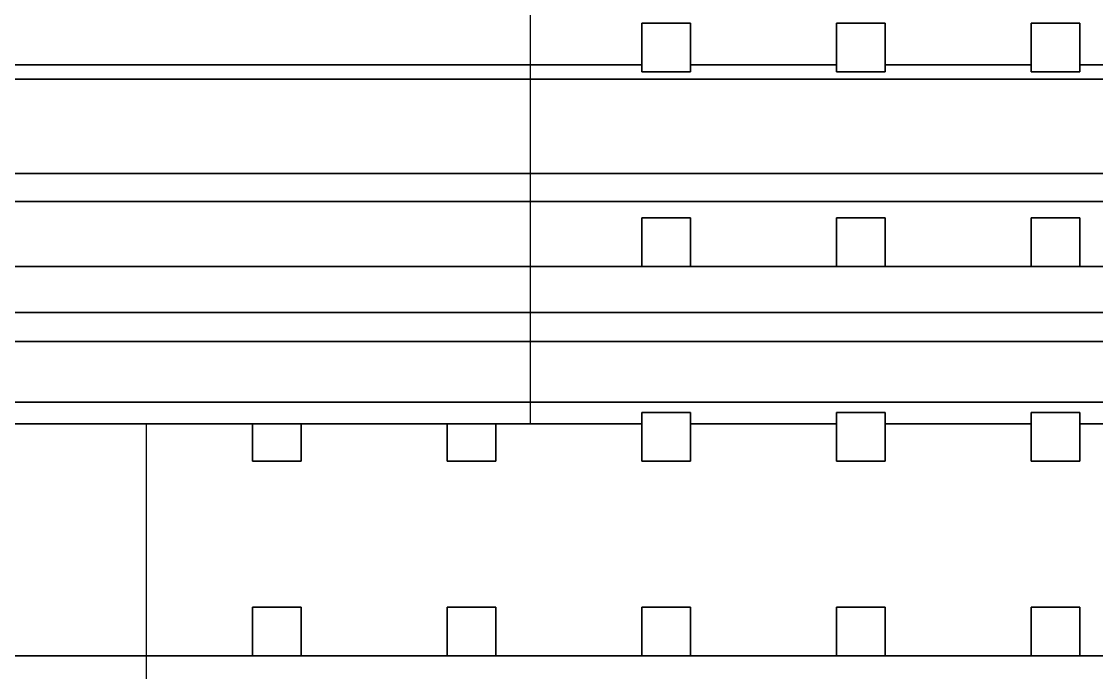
# Model space of a CAD drawing. Extents: x -3500 to 3500, y -3500 to 3500.
# Drawn here: x -581 to -29, y -1671 to -1337 of the extents above; entities that cross this region are included whole.
import ezdxf

# ---------------------------------------------------------------- set-up
doc = ezdxf.new("R2010")
doc.units = 0
for name, color, linetype in [('L5D0', 3, 'CONTINUOUS'), ('L5D100', 7, 'CONTINUOUS'), ('L5D101', 6, 'CONTINUOUS'), ('L5D99', 4, 'CONTINUOUS')]:
    doc.layers.add(name, color=color, linetype=linetype)

# ---------------------------------------------------------------- blocks, each defined once
blk = doc.blocks.new('ground_main_5')
at = {"layer": 'L5D0'}
for points in [[(234.654, -1366.303), (-1693.6025, -1366.303)], [(-1693.6025, -1366.303), (234.654, -1366.303)], [(271.312, -1429.1695), (-1724.2155, -1429.1695)], [(-1724.2155, -1429.1695), (271.312, -1429.1695), (271.4025, -1429.271), (271.9725, -1429.9065), (272.5455, -1430.5385), (273.122, -1431.1685), (273.701, -1431.7955), (274.283, -1432.4195), (274.868, -1433.0415), (275.4555, -1433.66), (276.046, -1434.276), (276.64, -1434.8895), (277.236, -1435.5), (277.8355, -1436.108), (278.4375, -1436.7125)], [(369.4065, -1486.16), (-1714.2245, -1486.16)], [(-1714.2245, -1486.16), (369.4065, -1486.16)], [(1359.3985, -1532.2335), (-1657.9525, -1532.2335)], [(-1657.9525, -1532.2335), (1359.3985, -1532.2335)]]:
    blk.add_lwpolyline(points, dxfattribs=at)
blk = doc.blocks.new('TOP_main_5_Cheese_diff')
at = {"layer": 'L5D101'}
for points in [[(-262.5, -1362.5), (-262.5, -1337.5), (-237.5, -1337.5), (-237.5, -1362.5)], [(-162.5, -1362.5), (-162.5, -1337.5), (-137.5, -1337.5), (-137.5, -1362.5)], [(-62.5, -1362.5), (-62.5, -1337.5), (-37.5, -1337.5), (-37.5, -1362.5)], [(-262.5, -1462.5), (-262.5, -1437.5), (-237.5, -1437.5), (-237.5, -1462.5)], [(-162.5, -1462.5), (-162.5, -1437.5), (-137.5, -1437.5), (-137.5, -1462.5)], [(-62.5, -1462.5), (-62.5, -1437.5), (-37.5, -1437.5), (-37.5, -1462.5)], [(-262.5, -1562.5), (-262.5, -1537.5), (-237.5, -1537.5), (-237.5, -1562.5)], [(-162.5, -1562.5), (-162.5, -1537.5), (-137.5, -1537.5), (-137.5, -1562.5)], [(-62.5, -1562.5), (-62.5, -1537.5), (-37.5, -1537.5), (-37.5, -1562.5)], [(-462.5, -1562.5), (-462.5, -1543.28), (-437.5, -1543.28), (-437.5, -1562.5)], [(-362.5, -1562.5), (-362.5, -1543.28), (-337.5, -1543.28), (-337.5, -1562.5)], [(-462.5, -1662.5), (-462.5, -1637.5), (-437.5, -1637.5), (-437.5, -1662.5)], [(-362.5, -1662.5), (-362.5, -1637.5), (-337.5, -1637.5), (-337.5, -1662.5)], [(-262.5, -1662.5), (-262.5, -1637.5), (-237.5, -1637.5), (-237.5, -1662.5)], [(-162.5, -1662.5), (-162.5, -1637.5), (-137.5, -1637.5), (-137.5, -1662.5)], [(-62.5, -1662.5), (-62.5, -1637.5), (-37.5, -1637.5), (-37.5, -1662.5)]]:
    blk.add_lwpolyline(points, close=True, dxfattribs=at)
blk = doc.blocks.new('TOP_main_5_Cheese_100')
at = {"layer": 'L5D100'}
for points in [[(232.3385, -1358.9795), (-37.5, -1358.9795), (-37.5, -1337.5), (-62.5, -1337.5), (-62.5, -1358.9795), (-137.5, -1358.9795), (-137.5, -1337.5), (-162.5, -1337.5), (-162.5, -1358.9795), (-237.5, -1358.9795), (-237.5, -1337.5), (-262.5, -1337.5), (-262.5, -1358.9795), (-1684.168, -1358.9795)], [(-1684.168, -1358.9795), (-262.5, -1358.9795), (-262.5, -1362.5), (-237.5, -1362.5), (-237.5, -1358.9795), (-162.5, -1358.9795), (-162.5, -1362.5), (-137.5, -1362.5), (-137.5, -1358.9795), (-62.5, -1358.9795), (-62.5, -1362.5), (-37.5, -1362.5), (-37.5, -1358.9795), (232.3385, -1358.9795)], [(259.6665, -1414.7), (-1722.163, -1414.7)], [(-1722.163, -1414.7), (259.6665, -1414.7)], [(310.877, -1462.5), (-37.5, -1462.5), (-37.5, -1437.5), (-62.5, -1437.5), (-62.5, -1462.5), (-137.5, -1462.5), (-137.5, -1437.5), (-162.5, -1437.5), (-162.5, -1462.5), (-237.5, -1462.5), (-237.5, -1437.5), (-262.5, -1437.5), (-262.5, -1462.5), (-1722.548, -1462.5)], [(-1722.548, -1462.5), (310.877, -1462.5)], [(1317.474, -1501.025), (-1704.6395, -1501.025)], [(-1704.6395, -1501.025), (1317.474, -1501.025)], [(1367.937, -1543.275), (-37.5, -1543.275), (-37.5, -1537.5), (-62.5, -1537.5), (-62.5, -1543.275), (-137.5, -1543.275), (-137.5, -1537.5), (-162.5, -1537.5), (-162.5, -1543.275), (-237.5, -1543.275), (-237.5, -1537.5), (-262.5, -1537.5), (-262.5, -1543.275), (-1937.5, -1543.275), (-1937.5, -1537.5), (-1962.5, -1537.5), (-1962.5, -1543.275), (-2037.5, -1543.275), (-2037.5, -1537.5), (-2062.5, -1537.5), (-2062.5, -1543.275), (-2338.2665, -1543.275)], [(-1937.5, -1543.275), (-462.5, -1543.275), (-462.5, -1562.5), (-437.5, -1562.5), (-437.5, -1543.275), (-362.5, -1543.275), (-362.5, -1562.5), (-337.5, -1562.5), (-337.5, -1543.275), (-262.5, -1543.275), (-262.5, -1562.5), (-237.5, -1562.5), (-237.5, -1543.275), (-162.5, -1543.275), (-162.5, -1562.5), (-137.5, -1562.5), (-137.5, -1543.275), (-62.5, -1543.275), (-62.5, -1562.5), (-37.5, -1562.5), (-37.5, -1543.275), (1367.937, -1543.275)], [(1384.2705, -1662.5), (-37.5, -1662.5), (-37.5, -1637.5), (-62.5, -1637.5), (-62.5, -1662.5), (-137.5, -1662.5), (-137.5, -1637.5), (-162.5, -1637.5), (-162.5, -1662.5), (-237.5, -1662.5), (-237.5, -1637.5), (-262.5, -1637.5), (-262.5, -1662.5), (-337.5, -1662.5), (-337.5, -1637.5), (-362.5, -1637.5), (-362.5, -1662.5), (-437.5, -1662.5), (-437.5, -1637.5), (-462.5, -1637.5), (-462.5, -1662.5), (-1937.5, -1662.5)], [(-2293.3055, -1662.5), (1384.2705, -1662.5)]]:
    blk.add_lwpolyline(points, dxfattribs=at)
blk = doc.blocks.new('TOP_main_5')
for name in ['ground_main_5', 'TOP_main_5_Cheese_100', 'TOP_main_5_Cheese_diff']:
    blk.add_blockref(name, (0, 0))
blk = doc.blocks.new('TOP_main_5_NoCheese_99')
at = {"layer": 'L5D99'}
blk.add_lwpolyline([(-73.4195, 143.91), (-73.4195, -588.91), (-353.759, -588.91), (-353.759, -868.91), (-1766.9345, -868.91), (-1766.9345, -308.91), (-2134.91, -308.91), (-2134.91, -935.725), (-319.746, -935.725), (-319.746, -1543.275), (-517.1135, -1543.275), (-517.1135, -1743.275), (-1931.9355, -1743.275), (-1931.9355, -1343.275), (-2134.91, -1343.275), (-2134.91, -1408.4375), (-2134.91, -1408.4375), (-2134.91, -1520.787), (-1950, -1620.787), (-1950, -2640), (-2750, -2640)], dxfattribs=at)
blk = doc.blocks.new('TOP_main')
for name in ['TOP_main_5', 'TOP_main_5_NoCheese_99']:
    blk.add_blockref(name, (0, 0))

msp = doc.modelspace()

# ---------------------------------------------------------------- block references
msp.add_blockref('TOP_main', (0, 0))

doc.saveas('drawing.dxf')
